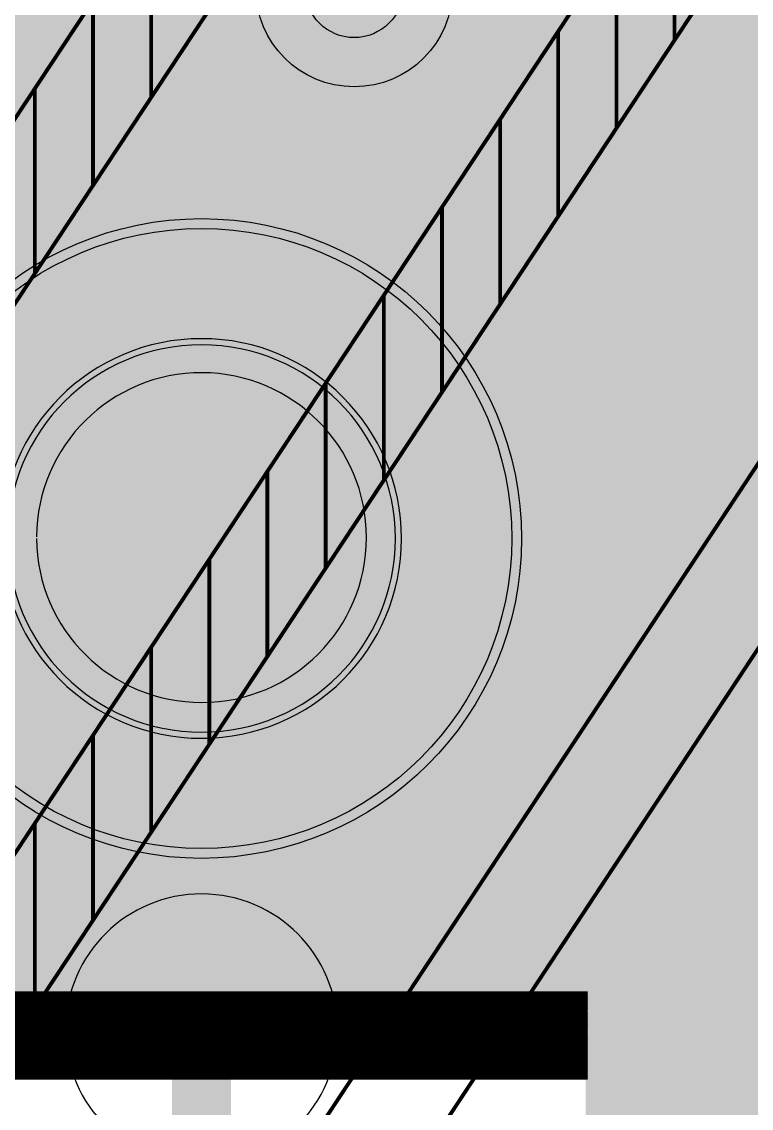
# Model space of a CAD drawing. Extents: x -57 to 2380, y -38 to 1737.
# Drawn here: x 196.7 to 270.8, y 478.7 to 589.1 of the extents above; entities that cross this region are included whole.
import ezdxf

# ---------------------------------------------------------------- set-up
doc = ezdxf.new("R2010")
doc.units = 9
for name, color, linetype, true_color in [('BottomLayer', 7, 'Continuous', 0x0000ff), ('BottomSolderMaskLayer', 7, 'Continuous', 0xaa00ff), ('Document', 7, 'Continuous', 0xffffff), ('Hole', 7, 'Continuous', 0x222222), ('Multi-Layer', 7, 'Continuous', 0xc0c0c0), ('TopLayer', 7, 'Continuous', 0xff0000), ('TopSilkLayer', 7, 'Continuous', 0xffff00), ('TopSolderMaskLayer', 7, 'Continuous', 0x800080)]:
    doc.layers.add(name, color=color, linetype=linetype, true_color=true_color)

msp = doc.modelspace()

# ---------------------------------------------------------------- hatches: boundary and pattern name
at = {"layer": 'BottomSolderMaskLayer'}
msp.add_hatch(color=256, dxfattribs=at).paths.add_polyline_path([(182.5, 536.61, 1), (247.5, 536.61, 1)])
at = {"layer": 'Document'}
msp.add_hatch(color=256, dxfattribs=at).paths.add_polyline_path([(830, 1191.61), (5, 1191.61), (5, 486.61), (830, 486.61)])
at = {"layer": 'Multi-Layer'}
msp.add_hatch(color=256, dxfattribs=at).paths.add_polyline_path([(183.5, 536.61, 1), (246.5, 536.61, 1)])
at = {"layer": 'TopSolderMaskLayer'}
msp.add_hatch(color=256, dxfattribs=at).paths.add_polyline_path([(182.5, 536.61, 1), (247.5, 536.61, 1)])

# ---------------------------------------------------------------- linework, layer by layer
at = {"layer": 'BottomLayer', "const_width": 6}
msp.add_lwpolyline([(1815, 430), (1805, 420), (990, 420), (820, 250), (370, 250), (215, 405), (215, 425.2), (215, 536.61)], dxfattribs=at)
at = {"layer": 'BottomSolderMaskLayer'}
for points in [[(214.99, 556.91), (215.01, 556.91)], [(214.99, 516.31), (215.01, 516.31)]]:
    msp.add_lwpolyline(points, close=True, dxfattribs=at)
msp.add_circle((215, 536.61), 32.5, dxfattribs=at)
for centre, start, end in [((214.99, 536.61), 450, 270), ((215.01, 536.61), 270, 450)]:
    msp.add_arc(centre, 20.3, start, end, dxfattribs=at)
at = {"layer": 'Document', "const_width": 0.39}
for points in [[(5.07, 1381.71), (374.19, 830.22), (9.05, 277.28)], [(-0.54, 281.55), (361.76, 830.18), (-0.54, 1371.48)], [(82.19, 1340.42), (423.6, 830.38), (85.61, 318.57)], [(257.13, 597.09), (245.32, 579.2), (227.6, 552.37), (209.88, 525.55), (192.17, 498.72), (97.68, 355.64), (79.96, 328.82), (66.36, 308.21), (411.16, 830.34)], [(215.79, 609.14), (198.07, 582.31), (180.36, 555.49), (162.64, 528.66), (144.92, 501.83)], [(156.73, 500.92), (174.45, 527.75), (186.26, 545.63), (198.07, 563.52), (209.88, 581.41), (227.6, 608.23)], [(263.03, 587.24), (263.03, 606.03)], [(209.88, 581.41), (209.88, 600.2)], [(257.13, 578.29), (257.13, 597.09)], [(150.83, 417.33), (174.45, 453.1), (180.36, 462.04), (186.26, 470.98), (203.98, 497.81), (209.88, 506.75), (227.6, 533.58), (233.51, 542.52), (257.13, 578.29), (263.03, 587.24), (268.94, 596.18)], [(203.98, 572.46), (203.98, 591.26)], [(251.22, 569.35), (251.22, 588.14)], [(198.07, 563.52), (198.07, 582.31)], [(245.32, 560.41), (245.32, 579.2)], [(239.41, 551.47), (239.41, 570.26)], [(233.51, 542.52), (233.51, 561.32)], [(227.6, 533.58), (227.6, 552.37)], [(221.69, 524.64), (221.69, 543.43)], [(215.79, 515.7), (215.79, 534.49)], [(209.88, 506.75), (209.88, 525.55)], [(203.98, 497.81), (203.98, 516.61)], [(198.07, 488.87), (198.07, 507.66)], [(175.6, 490.41), (254.2, 490.41)], [(254.2, 490.31), (175.6, 490.31)], [(175.6, 490.21), (254.2, 490.21)], [(254.2, 490.11), (175.6, 490.11)], [(175.6, 490.01), (254.2, 490.01)], [(254.2, 489.91), (175.6, 489.91)], [(175.6, 489.81), (254.2, 489.81)], [(254.2, 489.71), (175.6, 489.71)], [(175.6, 489.61), (254.2, 489.61)], [(254.2, 489.51), (175.6, 489.51)], [(175.6, 489.41), (254.2, 489.41)], [(254.2, 489.31), (175.6, 489.31)], [(175.6, 489.21), (254.2, 489.21)], [(254.2, 489.11), (175.6, 489.11)], [(175.6, 489.01), (254.2, 489.01)], [(254.2, 488.91), (175.6, 488.91)], [(175.6, 488.81), (254.2, 488.81)], [(254.2, 488.71), (175.6, 488.71)], [(175.6, 488.61), (254.2, 488.61)], [(254.2, 488.51), (175.6, 488.51)], [(175.6, 488.41), (254.2, 488.41)], [(254.2, 488.31), (175.6, 488.31)], [(175.6, 488.21), (254.2, 488.21)], [(254.2, 488.11), (175.6, 488.11)], [(175.6, 488.01), (254.2, 488.01)], [(254.2, 487.91), (175.6, 487.91)], [(175.6, 487.81), (254.2, 487.81)], [(254.2, 487.71), (175.6, 487.71)], [(175.6, 487.61), (254.2, 487.61)], [(254.2, 487.51), (175.6, 487.51)], [(175.6, 487.41), (254.2, 487.41)], [(254.2, 487.31), (175.6, 487.31)], [(175.6, 487.21), (254.2, 487.21)], [(254.2, 487.11), (175.6, 487.11)], [(175.6, 487.01), (254.2, 487.01)], [(254.2, 486.91), (175.6, 486.91)], [(175.6, 486.81), (254.2, 486.81)], [(254.2, 486.71), (175.6, 486.71)], [(175.6, 486.61), (254.2, 486.61)], [(254.2, 486.51), (175.6, 486.51)], [(175.6, 486.41), (254.2, 486.41)], [(254.2, 486.31), (175.6, 486.31)], [(175.6, 486.21), (254.2, 486.21)], [(254.2, 486.11), (175.6, 486.11)], [(175.6, 486.01), (254.2, 486.01)], [(254.2, 485.91), (175.6, 485.91)], [(175.6, 485.81), (254.2, 485.81)], [(254.2, 485.71), (175.6, 485.71)], [(175.6, 485.61), (254.2, 485.61)], [(254.2, 485.51), (175.6, 485.51)], [(175.6, 485.41), (254.2, 485.41)], [(254.2, 485.31), (175.6, 485.31)], [(175.6, 485.21), (254.2, 485.21)], [(254.2, 485.11), (175.6, 485.11)], [(175.6, 485.01), (254.2, 485.01)], [(254.2, 484.91), (175.6, 484.91)], [(175.6, 484.81), (254.2, 484.81)], [(254.2, 484.71), (175.6, 484.71)], [(175.6, 484.61), (254.2, 484.61)], [(254.2, 484.51), (175.6, 484.51)], [(175.6, 484.41), (254.2, 484.41)], [(254.2, 484.31), (175.6, 484.31)], [(175.6, 484.21), (254.2, 484.21)], [(254.2, 484.11), (175.6, 484.11)], [(175.6, 484.01), (254.2, 484.01)], [(254.2, 483.91), (175.6, 483.91)], [(175.6, 483.81), (254.2, 483.81)], [(254.2, 483.71), (175.6, 483.71)], [(175.6, 483.61), (254.2, 483.61)], [(254.2, 483.51), (175.6, 483.51)], [(175.6, 483.41), (254.2, 483.41)], [(254.2, 483.31), (175.6, 483.31)], [(175.6, 483.21), (254.2, 483.21)], [(254.2, 483.11), (175.6, 483.11)], [(175.6, 483.01), (254.2, 483.01)], [(254.2, 482.91), (175.6, 482.91)], [(175.6, 482.81), (254.2, 482.81)], [(254.2, 482.71), (175.6, 482.71)], [(175.6, 482.61), (254.2, 482.61)], [(254.2, 482.51), (175.6, 482.51)], [(175.6, 482.41), (254.2, 482.41)], [(254.2, 482.31), (175.6, 482.31)], [(175.6, 482.21), (254.2, 482.21)], [(254.2, 482.11), (175.6, 482.11)], [(175.6, 482.01), (254.2, 482.01)], [(254.2, 481.91), (175.6, 481.91)], [(175.6, 481.81), (254.2, 481.81)]]:
    msp.add_lwpolyline(points, dxfattribs=at)
at = {"layer": 'Document'}
for points, const_width in [([(401.89, 1309.51), (593.49, 1019.54), (782.99, 1309.51), (1045.88, 1309.51), (727.92, 830.6), (1045.63, 349.48), (786.61, 349.48), (593.91, 641.68), (403.25, 349.48), (142.92, 349.48), (460.55, 830.49), (139.94, 1309.51), (401.89, 1309.51)], 0.39), ([(162.17, 359.84), (397.64, 359.84), (593.86, 660.56), (792.19, 359.84), (1026.38, 359.84), (715.5, 830.62), (1026.58, 1299.15), (788.59, 1299.15), (593.54, 1000.69), (396.32, 1299.15), (159.33, 1299.15), (472.99, 830.53), (162.17, 359.84)], 0.39), ([(1.9, 1186.61), (1.9, 486.61), (828.7, 486.61), (828.7, 1186.61), (1.9, 1186.61)], 6), ([(765, 586.61), (765, 486.61), (65, 486.61), (65, 586.61), (765, 586.61)], 5)]:
    msp.add_lwpolyline(points, close=True, dxfattribs=dict(at, const_width=const_width))
for centre, radius, start, end in [((215, 536.7), 16.75, 180.3079, 179.6921), ((215, 536.7), 16.75, 180.3079, 179.6921), ((215, 486.69), 13.8, 180.3114, 179.6886), ((254.13, 490.36), 0.05, 66.8699, 6.8699), ((254.13, 490.26), 0.05, 66.8699, 6.8699), ((254.13, 490.16), 0.05, 66.8699, 6.8699), ((254.13, 490.06), 0.05, 66.8699, 6.8699), ((254.13, 489.96), 0.05, 66.8699, 6.8699), ((254.13, 489.86), 0.05, 66.8699, 6.8699), ((254.13, 489.76), 0.05, 66.8699, 6.8699), ((254.13, 489.66), 0.05, 66.8699, 6.8699), ((254.13, 489.56), 0.05, 66.8699, 6.8699), ((254.13, 489.46), 0.05, 66.8699, 6.8699), ((254.13, 489.36), 0.05, 66.8699, 6.8699), ((254.13, 489.26), 0.05, 66.8699, 6.8699), ((254.13, 489.16), 0.05, 66.8699, 6.8699), ((254.13, 489.06), 0.05, 66.8699, 6.8699), ((254.13, 488.96), 0.05, 66.8699, 6.8699), ((254.13, 488.86), 0.05, 66.8699, 6.8699), ((254.13, 488.76), 0.05, 66.8699, 6.8699), ((254.13, 488.66), 0.05, 66.8699, 6.8699), ((254.13, 488.56), 0.05, 66.8699, 6.8699), ((254.13, 488.46), 0.05, 66.8699, 6.8699), ((254.13, 488.36), 0.05, 66.8699, 6.8699), ((254.13, 488.26), 0.05, 66.8699, 6.8699), ((254.13, 488.16), 0.05, 66.8699, 6.8699), ((254.13, 488.06), 0.05, 66.8699, 6.8699), ((254.13, 487.96), 0.05, 66.8699, 6.8699), ((254.13, 487.86), 0.05, 66.8699, 6.8699), ((254.13, 487.76), 0.05, 66.8699, 6.8699), ((254.13, 487.66), 0.05, 66.8699, 6.8699), ((254.13, 487.56), 0.05, 66.8699, 6.8699), ((254.13, 487.46), 0.05, 66.8699, 6.8699), ((254.13, 487.36), 0.05, 66.8699, 6.8699), ((254.13, 487.26), 0.05, 66.8699, 6.8699), ((254.13, 487.16), 0.05, 66.8699, 6.8699), ((254.13, 487.06), 0.05, 66.8699, 6.8699), ((254.13, 486.96), 0.05, 66.8699, 6.8699), ((254.13, 486.86), 0.05, 66.8699, 6.8699), ((254.13, 486.76), 0.05, 66.8699, 6.8699), ((254.13, 486.66), 0.05, 66.8699, 6.8699), ((254.13, 486.56), 0.05, 66.8699, 6.8699), ((254.13, 486.46), 0.05, 66.8699, 6.8699), ((254.13, 486.36), 0.05, 66.8699, 6.8699), ((254.13, 486.26), 0.05, 66.8699, 6.8699), ((254.13, 486.16), 0.05, 66.8699, 6.8699), ((254.13, 486.06), 0.05, 66.8699, 6.8699), ((254.13, 485.96), 0.05, 66.8699, 6.8699), ((254.13, 485.86), 0.05, 66.8699, 6.8699), ((254.13, 485.76), 0.05, 66.8699, 6.8699), ((254.13, 485.66), 0.05, 66.8699, 6.8699), ((254.13, 485.56), 0.05, 66.8699, 6.8699), ((254.13, 485.46), 0.05, 66.8699, 6.8699), ((254.13, 485.36), 0.05, 66.8699, 6.8699), ((254.13, 485.26), 0.05, 66.8699, 6.8699), ((254.13, 485.16), 0.05, 66.8699, 6.8699), ((254.13, 485.06), 0.05, 66.8699, 6.8699), ((254.13, 484.96), 0.05, 66.8699, 6.8699), ((254.13, 484.86), 0.05, 66.8699, 6.8699), ((254.13, 484.76), 0.05, 66.8699, 6.8699), ((254.13, 484.66), 0.05, 66.8699, 6.8699), ((254.13, 484.56), 0.05, 66.8699, 6.8699), ((254.13, 484.46), 0.05, 66.8699, 6.8699), ((254.13, 484.36), 0.05, 66.8699, 6.8699), ((254.13, 484.26), 0.05, 66.8699, 6.8699), ((254.13, 484.16), 0.05, 66.8699, 6.8699), ((254.13, 484.06), 0.05, 66.8699, 6.8699), ((254.13, 483.96), 0.05, 66.8699, 6.8699), ((254.13, 483.86), 0.05, 66.8699, 6.8699), ((254.13, 483.76), 0.05, 66.8699, 6.8699), ((254.13, 483.66), 0.05, 66.8699, 6.8699), ((254.13, 483.56), 0.05, 66.8699, 6.8699), ((254.13, 483.46), 0.05, 66.8699, 6.8699), ((254.13, 483.36), 0.05, 66.8699, 6.8699), ((254.13, 483.26), 0.05, 66.8699, 6.8699), ((254.13, 483.16), 0.05, 66.8699, 6.8699), ((254.13, 483.06), 0.05, 66.8699, 6.8699), ((254.13, 482.96), 0.05, 66.8699, 6.8699), ((254.13, 482.86), 0.05, 66.8699, 6.8699), ((254.13, 482.76), 0.05, 66.8699, 6.8699), ((254.13, 482.66), 0.05, 66.8699, 6.8699), ((254.13, 482.56), 0.05, 66.8699, 6.8699), ((254.13, 482.46), 0.05, 66.8699, 6.8699), ((254.13, 482.36), 0.05, 66.8699, 6.8699), ((254.13, 482.26), 0.05, 66.8699, 6.8699), ((254.13, 482.16), 0.05, 66.8699, 6.8699), ((254.13, 482.06), 0.05, 66.8699, 6.8699), ((254.13, 481.96), 0.05, 66.8699, 6.8699), ((254.13, 481.86), 0.05, 66.8699, 6.8699), ((254.13, 481.76), 0.05, 66.8699, 6.8699)]:
    msp.add_arc(centre, radius, start, end, dxfattribs=at)
at = {"layer": 'Hole'}
msp.add_circle((230.5, 592.5), 5, dxfattribs=at)
at = {"layer": 'Multi-Layer'}
for points in [[(215, 556.29), (215, 556.29)], [(215, 516.93), (215, 516.93)]]:
    msp.add_lwpolyline(points, close=True, dxfattribs=at)
for centre, radius in [((230.5, 592.5), 10), ((215, 536.61), 31.5)]:
    msp.add_circle(centre, radius, dxfattribs=at)
for start, end in [(450, 270), (270, 450)]:
    msp.add_arc((215, 536.61), 19.68, start, end, dxfattribs=at)
at = {"layer": 'TopLayer'}
for points, const_width in [([(270, 590), (270, 665), (275, 670), (275, 690)], 35), ([(280, 590), (270, 590), (265, 590), (265, 391)], 22)]:
    msp.add_lwpolyline(points, dxfattribs=dict(at, const_width=const_width))
at = {"layer": 'TopSilkLayer', "const_width": 5}
msp.add_lwpolyline([(1.9, 1186.61), (1.9, 486.61), (828.7, 486.61), (828.7, 1186.61), (1.9, 1186.61)], close=True, dxfattribs=at)
msp.add_lwpolyline([(765, 486.61), (765, 586.61), (65, 586.61), (65, 486.61)], dxfattribs=at)
at = {"layer": 'TopSolderMaskLayer'}
for points in [[(214.99, 556.91), (215.01, 556.91)], [(214.99, 516.31), (215.01, 516.31)]]:
    msp.add_lwpolyline(points, close=True, dxfattribs=at)
msp.add_circle((215, 536.61), 32.5, dxfattribs=at)
for centre, start, end in [((214.99, 536.61), 450, 270), ((215.01, 536.61), 270, 450)]:
    msp.add_arc(centre, 20.3, start, end, dxfattribs=at)

doc.saveas('drawing.dxf')
